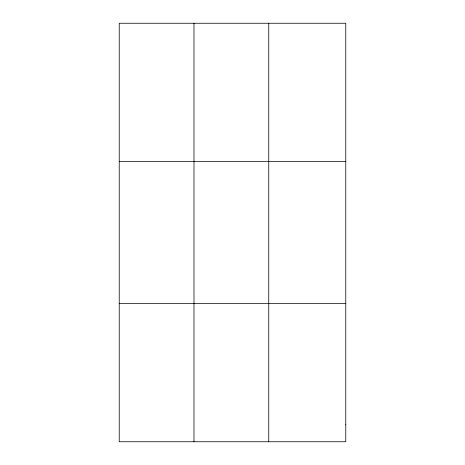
<?xml version="1.0" encoding="UTF-8"?>
<svg xmlns="http://www.w3.org/2000/svg" width="465" height="465" viewBox="0 0 465 465"><rect width="100%" height="100%" fill="white"/><g stroke="black" fill="none" stroke-linecap="round" stroke-linejoin="round"><path stroke-width="0.7" d="M193.986 23.25L193.986 441.75M268.747 23.25L268.747 441.75M119.226 161.355L345.774 161.355M119.226 303.645L345.774 303.645M345.774 424.487L345.774 441.75L119.226 441.75L119.226 23.25L345.774 23.25L345.774 424.487"/></g></svg>
